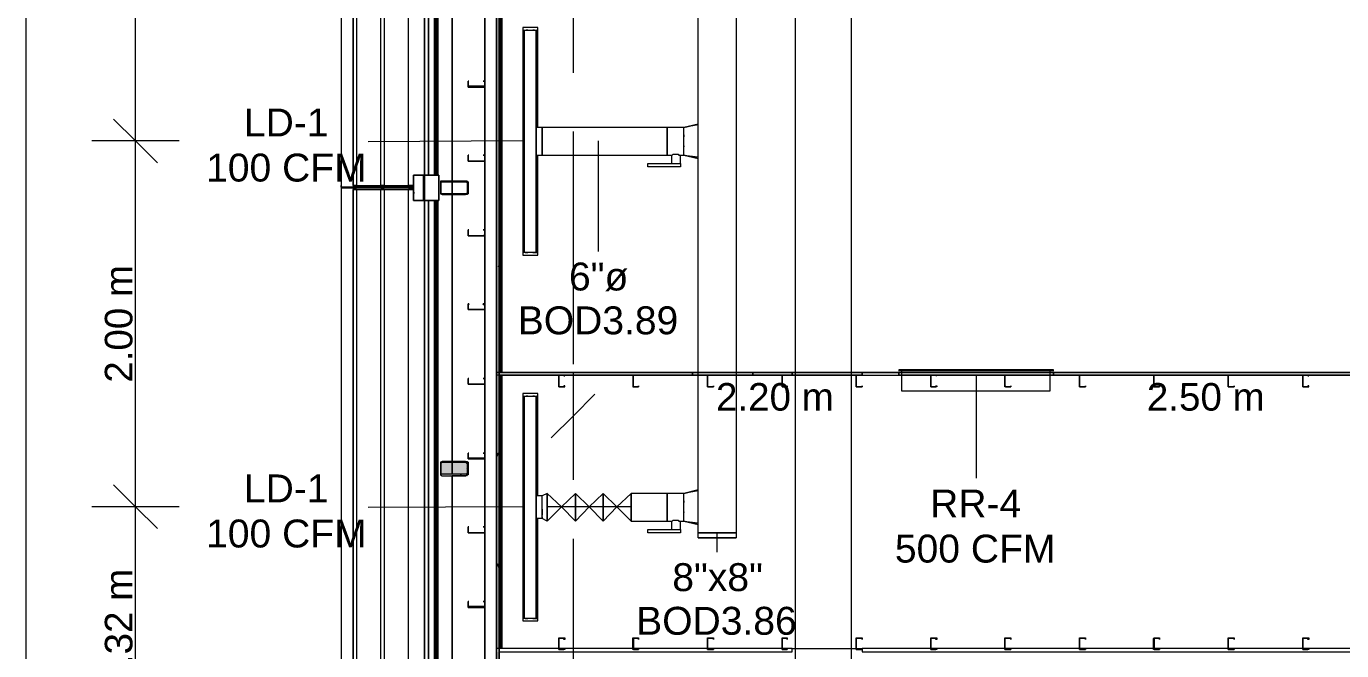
# Model space of a CAD drawing. Header units: metres. Extents: x 29 to 268, y -7 to 151.
# Drawn here: x 39.12 to 46.3, y 34.55 to 37.96 of the extents above; entities that cross this region are included whole.
import ezdxf

# ---------------------------------------------------------------- set-up
doc = ezdxf.new("R2010")
doc.units = ezdxf.units.M
doc.layers.add('HVAC - Ductos', color=5, linetype='Continuous', lineweight=50)
doc.layers.add('PDF2_Geometry', color=7, linetype='Continuous', true_color=0xaaaaaa)
doc.layers.add('PDF2_Solid Fills', color=7, linetype='Continuous', true_color=0xffffff)
doc.layers.add('PDF2_Text', color=7, linetype='Continuous')
doc.styles.add('PDF Helvetica', font='')
doc.styles.get('PDF Helvetica').set_extended_font_data('Helvetica')

msp = doc.modelspace()

# ---------------------------------------------------------------- hatches: boundary and pattern name
at = {"layer": 'PDF2_Solid Fills', "lineweight": 0, "transparency": 33554559}
h = msp.add_hatch(color=256, dxfattribs=at)
h.paths.add_polyline_path([(41.6915, 36.0667), (41.7053, 36.0667), (41.7053, 48.263), (41.6915, 48.263)])
h.paths.add_polyline_path([(41.6915, 24.3745), (41.7053, 24.3745), (41.7053, 34.5404), (41.6915, 34.5404)])
h.paths.add_polyline_path([(41.6915, 22.8666), (41.7053, 22.8666), (41.7053, 24.3608), (41.6915, 24.3608)])
h.paths.add_polyline_path([(41.7053, 22.8528), (41.6915, 22.8528), (41.6915, 10.5556), (41.7053, 10.5556)])
h.paths.add_polyline_path([(41.6915, 34.5587), (41.7053, 34.5587), (41.7053, 36.0529), (41.6915, 36.0529)])
h = msp.add_hatch(color=256, dxfattribs=at)
h.paths.add_polyline_path([(41.3844, 37.0429), (41.389, 37.1071), (41.5311, 37.1071), (41.5311, 37.0475), (41.5356, 37.1108), (41.5356, 37.1117), (41.3844, 37.1117)])
h.paths.add_polyline_path([(41.5311, 37.0475), (41.5265, 37.0475), (41.5311, 37.0429)])
h.paths.add_polyline_path([(41.3936, 37.0429), (41.5214, 37.0384), (41.5219, 37.0384), (41.5219, 37.0429)])
msp.add_hatch(color=256, dxfattribs=at).paths.add_polyline_path([(41.5219, 35.503), (41.5219, 35.5075), (41.5311, 35.5121), (41.5356, 35.5754), (41.5356, 35.5763), (41.5311, 35.5809), (41.3844, 35.5809), (41.3844, 35.5075), (41.3936, 35.5075), (41.5206, 35.503)])

# ---------------------------------------------------------------- linework, layer by layer
at = {"layer": 'HVAC - Ductos', "color": 252, "lineweight": 0, "true_color": 0x939598}
for points in [[(39.1249, 10.771), (39.1249, 15.6065), (39.1249, 24.8099), (39.1249, 34.0087), (39.1249, 43.2076), (39.1249, 48.0476)], [(39.7207, 10.771), (39.7207, 13.3285), (39.7207, 15.6065), (39.7207, 20.3274), (39.7207, 22.0461), (39.7207, 23.6366), (39.7207, 24.8099), (39.7207, 26.5516), (39.7207, 28.2291), (39.7207, 30.3925), (39.7207, 33.0462), (39.7207, 34.0087), (39.7207, 35.3333), (39.7207, 37.3317), (39.7207, 39.3255), (39.7207, 41.2642), (39.7207, 43.2076), (39.7207, 45.4076), (39.7207, 48.0476)], [(39.6015, 37.4509), (39.7207, 37.3317), (39.8399, 37.2125)], [(39.959, 37.3317), (39.7207, 37.3317), (39.4823, 37.3317)], [(39.6015, 35.4525), (39.7207, 35.3333), (39.8399, 35.2141)], [(39.959, 35.3333), (39.7207, 35.3333), (39.4823, 35.3333)]]:
    msp.add_lwpolyline(points, dxfattribs=at)
at = {"layer": 'HVAC - Ductos', "lineweight": 0}
for points in [[(43.3232, 31.9233), (43.3232, 40.4438), (43.6257, 40.4438), (43.6257, 31.9233)], [(42.7915, 35.1913), (42.7915, 38.6655), (42.9978, 38.6655), (42.9978, 35.1913)], [(41.8336, 37.9505), (41.8336, 37.9367), (41.9161, 37.9367), (41.9161, 37.9505)], [(41.9069, 37.9367), (41.9069, 36.7221), (41.9069, 37.9367), (41.9069, 36.7221), (41.8428, 36.7221), (41.8428, 37.9367)], [(41.8978, 37.9367), (41.8932, 37.9367), (41.8886, 37.9367), (41.8932, 37.9367)], [(41.9069, 37.405), (41.9069, 37.4005), (41.9069, 37.3959), (41.9069, 37.3821), (41.9069, 37.3683), (41.9069, 37.3501), (41.9069, 37.3317), (41.9069, 37.3088), (41.9069, 37.2951), (41.9069, 37.2767), (41.9069, 37.2675), (41.9069, 37.2583), (41.9069, 37.2538), (41.939, 37.2538), (41.939, 37.2583), (41.939, 37.2629), (41.939, 37.2767), (41.939, 37.2905), (41.939, 37.3088), (41.939, 37.3317), (41.939, 37.3501), (41.939, 37.3683), (41.939, 37.3821), (41.939, 37.3959), (41.939, 37.405)], [(42.7136, 37.3638), (42.7136, 37.3592), (42.7136, 37.3546), (42.7136, 37.3592)], [(42.7136, 37.3042), (42.7136, 37.2996)], [(42.5165, 37.1896), (42.5165, 37.2079), (42.6953, 37.2079), (42.6953, 37.1896)], [(41.8336, 36.7083), (41.9161, 36.7083), (41.9161, 36.7221), (41.8336, 36.7221)], [(41.8886, 36.7221), (41.8932, 36.7221), (41.8978, 36.7221), (41.8932, 36.7221)], [(44.0336, 36.0529), (43.9098, 36.0529)], [(44.272, 36.0529), (44.1115, 36.0529)], [(44.5103, 36.0529), (44.3499, 36.0529)], [(44.7074, 36.0529), (44.5882, 36.0529)], [(41.8336, 35.9521), (41.8336, 35.9383), (41.9161, 35.9383), (41.9161, 35.9521)], [(41.9069, 35.9383), (41.9069, 34.7237), (41.9069, 35.9383), (41.9069, 34.7237), (41.8428, 34.7237), (41.8428, 35.9383)], [(41.8978, 35.9383), (41.8932, 35.9383), (41.8886, 35.9383), (41.8932, 35.9383)], [(42.3469, 35.3333), (42.4249, 35.2554), (42.6219, 35.2554), (42.6219, 35.26), (42.6219, 35.2646), (42.6219, 35.2783), (42.6219, 35.2921), (42.6219, 35.3104), (42.6219, 35.3333), (42.6219, 35.3517), (42.6219, 35.37), (42.6219, 35.3837), (42.6219, 35.3975), (42.6219, 35.4067), (42.4249, 35.4067)], [(42.4249, 35.2554), (42.4249, 35.26), (42.4249, 35.2646), (42.4249, 35.2783), (42.4249, 35.2921), (42.4249, 35.3104), (42.4249, 35.3333), (42.4249, 35.3517), (42.4249, 35.37), (42.4249, 35.3837), (42.4249, 35.3975), (42.4249, 35.4067), (42.4249, 35.3975), (42.4249, 35.3837), (42.4249, 35.37), (42.4249, 35.3517), (42.4249, 35.3333), (42.4249, 35.3104), (42.4249, 35.2921), (42.4249, 35.2783), (42.4249, 35.2646), (42.4249, 35.26)], [(42.4249, 35.4067), (42.4249, 35.2554)], [(42.7136, 35.3654), (42.7136, 35.3609), (42.7136, 35.3563), (42.7136, 35.3609)], [(42.7136, 35.3059), (42.7136, 35.3013)], [(42.5165, 35.1913), (42.5165, 35.2096), (42.6953, 35.2096), (42.6953, 35.1913)], [(41.8336, 34.71), (41.9161, 34.71), (41.9161, 34.7237), (41.8336, 34.7237)], [(41.8886, 34.7237), (41.8932, 34.7237), (41.8978, 34.7237), (41.8932, 34.7237)]]:
    msp.add_lwpolyline(points, close=True, dxfattribs=at)
for points in [[(41.8565, 36.7221), (41.8336, 36.7221), (41.8382, 36.7221), (41.8382, 37.9367), (41.8336, 37.9367), (41.8565, 37.9367)], [(41.8336, 37.9367), (41.8336, 36.7221)], [(41.8473, 37.9367), (41.8565, 37.9367), (41.8611, 37.9367), (41.8565, 37.9367), (41.8519, 37.9367)], [(41.8932, 37.9367), (41.9161, 37.9367), (41.9115, 37.9367), (41.9115, 37.405)], [(41.9161, 37.405), (41.9161, 37.9367)], [(42.7915, 37.2355), (42.7136, 37.2538), (42.7136, 37.2583), (42.7136, 37.2629), (42.7136, 37.2767), (42.7136, 37.2905), (42.7136, 37.3088), (42.7136, 37.3317), (42.7136, 37.3501), (42.7136, 37.3683), (42.7136, 37.3821), (42.7136, 37.3959), (42.7136, 37.405), (42.6219, 37.405), (41.939, 37.405), (41.939, 37.4005), (41.939, 37.3959), (41.939, 37.3821), (41.939, 37.3683), (41.939, 37.3501), (41.939, 37.3317), (41.939, 37.3088), (41.939, 37.2951), (41.939, 37.2767), (41.939, 37.2675), (41.939, 37.2583), (41.939, 37.2538), (42.6219, 37.2538), (42.6219, 37.2583), (42.6219, 37.2629), (42.6219, 37.2767), (42.6219, 37.2905), (42.6219, 37.3088), (42.6219, 37.3317), (42.6219, 37.3501), (42.6219, 37.3683), (42.6219, 37.3821), (42.6219, 37.3959), (42.6219, 37.405), (42.6219, 37.3959), (42.6219, 37.3821), (42.6219, 37.3683), (42.6219, 37.3501), (42.6219, 37.3317), (42.6219, 37.3088), (42.6219, 37.2905), (42.6219, 37.2767), (42.6219, 37.2629), (42.6219, 37.2583), (42.6219, 37.2538), (42.6448, 37.2538), (42.6448, 37.2079), (42.6494, 37.2079), (42.654, 37.2079), (42.6632, 37.2079), (42.6678, 37.2079), (42.6769, 37.2079), (42.6815, 37.2079), (42.6861, 37.2079), (42.6907, 37.2079)], [(42.7915, 37.4233), (42.7136, 37.405), (42.7915, 37.4233)], [(42.7915, 37.4188), (42.7136, 37.405)], [(42.7136, 37.4005), (42.7136, 37.4005)], [(42.7136, 37.4005), (42.7136, 37.4005)], [(42.7915, 37.405), (42.7915, 37.4142), (42.7915, 37.4188), (42.7915, 37.4233)], [(42.7915, 37.4233), (42.7915, 37.4233)], [(42.7915, 37.4096), (42.7915, 37.4096)], [(42.7915, 37.3179), (42.7915, 37.3409), (42.7915, 37.3455), (42.7915, 37.3501), (42.7915, 37.3638), (42.7915, 37.3729), (42.7915, 37.3775), (42.7915, 37.3821), (42.7915, 37.4005)], [(41.8336, 37.3317), (40.9902, 37.3271)], [(42.2461, 37.3317), (42.2461, 36.7267)], [(42.6448, 37.2538), (42.6494, 37.2538), (42.654, 37.2583), (42.6632, 37.2583), (42.6724, 37.2583), (42.6815, 37.2583), (42.6861, 37.2538), (42.6907, 37.2538), (42.6953, 37.2538)], [(42.7136, 37.2583), (42.7136, 37.2583)], [(42.7136, 37.2583), (42.7136, 37.2583)], [(42.7915, 37.2583), (42.7915, 37.2767), (42.7915, 37.2813), (42.7915, 37.2859), (42.7915, 37.2951), (42.7915, 37.3088), (42.7915, 37.3133)], [(41.8932, 36.7221), (41.9161, 36.7221), (41.9115, 36.7221), (41.9115, 37.2538)], [(41.9161, 36.7221), (41.9161, 37.2538)], [(42.6953, 37.2079), (42.6953, 37.2538), (42.7136, 37.2538), (42.7915, 37.2446)], [(42.7136, 37.2538), (42.7915, 37.2355), (42.7915, 37.2401), (42.7915, 37.2446), (42.7915, 37.2538)], [(42.7915, 37.2355), (42.7915, 37.2355)], [(41.8473, 36.7221), (41.8565, 36.7221), (41.8611, 36.7221), (41.8565, 36.7221), (41.8519, 36.7221)], [(42.1086, 36.0667), (42.1086, 35.8283), (42.1086, 35.59)], [(43.887, 36.0759), (44.7303, 36.0759), (44.7303, 36.0805), (43.887, 36.0805), (43.887, 36.0759), (43.9007, 36.0759), (43.9007, 36.0529), (44.712, 36.0529), (43.9007, 36.0529), (43.9007, 35.9659), (44.712, 35.9659), (44.712, 36.0529), (44.712, 36.0759), (44.7257, 36.0759)], [(44.7028, 36.0805), (43.9098, 36.0805)], [(44.3086, 36.0529), (44.3086, 35.4891)], [(44.7074, 36.0529), (44.7074, 36.0529)], [(41.8565, 34.7237), (41.8336, 34.7237), (41.8382, 34.7237), (41.8382, 35.9383), (41.8336, 35.9383), (41.8565, 35.9383)], [(41.8336, 35.9383), (41.8336, 34.7237)], [(41.8473, 35.9383), (41.8565, 35.9383), (41.8611, 35.9383), (41.8565, 35.9383), (41.8519, 35.9383)], [(41.8932, 35.9383), (41.9161, 35.9383), (41.9115, 35.9383), (41.9115, 35.3929)], [(41.9161, 35.3929), (41.9161, 35.9383)], [(42.2278, 35.9475), (42.1086, 35.8283), (41.9894, 35.7092)], [(41.9665, 35.4067), (41.9665, 35.4021), (41.9665, 35.3837), (41.9665, 35.3609), (41.9665, 35.3333), (41.9665, 35.3013), (41.9665, 35.2783), (41.9665, 35.26), (41.9665, 35.2554), (42.0445, 35.3333), (42.1223, 35.2554), (42.1957, 35.3333), (42.2736, 35.2554), (42.3469, 35.3333), (42.2736, 35.4067), (42.2736, 35.2554), (42.2736, 35.4067), (42.1957, 35.3333), (42.1223, 35.4067), (42.1223, 35.2554), (42.1223, 35.4067), (42.0445, 35.3333), (41.9665, 35.4067), (41.9665, 35.2554), (41.939, 35.2692), (41.9069, 35.2692)], [(41.939, 35.3837), (41.939, 35.3929), (41.9069, 35.3929), (41.9069, 35.3837), (41.9069, 35.3746), (41.9069, 35.3609), (41.9069, 35.3471), (41.9069, 35.3333), (41.9069, 35.315), (41.9069, 35.3013), (41.9069, 35.2875), (41.9069, 35.2783), (41.9069, 35.2737)], [(41.9665, 35.2554), (41.9665, 35.26), (41.9665, 35.2783), (41.9665, 35.3013), (41.9665, 35.3333), (41.9665, 35.3609), (41.9665, 35.3837), (41.9665, 35.4021), (41.9665, 35.4067), (41.939, 35.3929)], [(41.939, 35.3929), (41.939, 35.3929)], [(41.939, 35.2692), (41.939, 35.2737), (41.939, 35.2875), (41.939, 35.3059), (41.939, 35.3333), (41.939, 35.3563), (41.939, 35.3746), (41.939, 35.3883)], [(42.7915, 35.2371), (42.7136, 35.2554), (42.7136, 35.26), (42.7136, 35.2646), (42.7136, 35.2783), (42.7136, 35.2921), (42.7136, 35.3104), (42.7136, 35.3333), (42.7136, 35.3517), (42.7136, 35.37), (42.7136, 35.3837), (42.7136, 35.3975), (42.7136, 35.4021), (42.7136, 35.4067), (42.6219, 35.4067), (42.6219, 35.3975), (42.6219, 35.3837), (42.6219, 35.37), (42.6219, 35.3517), (42.6219, 35.3333), (42.6219, 35.3104), (42.6219, 35.2921), (42.6219, 35.2783), (42.6219, 35.2646), (42.6219, 35.26), (42.6219, 35.2554), (42.6448, 35.2554), (42.6448, 35.2096), (42.6494, 35.2096), (42.654, 35.2096), (42.6632, 35.2096), (42.6678, 35.2096), (42.6769, 35.2096), (42.6815, 35.2096), (42.6861, 35.2096), (42.6907, 35.2096)], [(42.7915, 35.425), (42.7136, 35.4067), (42.7915, 35.425)], [(42.7915, 35.4204), (42.7136, 35.4067)], [(42.7136, 35.2554), (42.7915, 35.2371), (42.7915, 35.2417), (42.7915, 35.2463), (42.7915, 35.2554), (42.7915, 35.26), (42.7915, 35.2783), (42.7915, 35.2829), (42.7915, 35.2875), (42.7915, 35.2967), (42.7915, 35.3104), (42.7915, 35.315), (42.7915, 35.3196), (42.7915, 35.3425), (42.7915, 35.3471), (42.7915, 35.3517), (42.7915, 35.3654), (42.7915, 35.3746), (42.7915, 35.3791), (42.7915, 35.3837), (42.7915, 35.4021)], [(42.7915, 35.4067), (42.7915, 35.4159), (42.7915, 35.4204), (42.7915, 35.425)], [(42.7915, 35.425), (42.7915, 35.425)], [(41.8336, 35.3333), (40.9902, 35.3287)], [(41.939, 35.3196), (41.939, 35.315), (41.939, 35.3013), (41.939, 35.2875)], [(42.4249, 35.3333), (42.3652, 35.3333), (42.3149, 35.3333), (42.2782, 35.3333), (42.2461, 35.3333), (42.2186, 35.3333), (42.1957, 35.3333), (42.1728, 35.3333), (42.1453, 35.3333), (42.1132, 35.3333), (42.0765, 35.3333), (42.0307, 35.3333), (41.9665, 35.3333)], [(42.0445, 35.3333), (42.0445, 35.3333)], [(42.1957, 35.3333), (42.1957, 35.3333)], [(42.3469, 35.3333), (42.3469, 35.3333)], [(41.8932, 34.7237), (41.9161, 34.7237), (41.9115, 34.7237), (41.9115, 35.2692)], [(41.9161, 34.7237), (41.9161, 35.2692)], [(41.939, 35.2783), (41.939, 35.2737)], [(42.6448, 35.2554), (42.6494, 35.2554), (42.654, 35.26), (42.6632, 35.26), (42.6724, 35.26), (42.6815, 35.26), (42.6861, 35.2554), (42.6907, 35.2554), (42.6953, 35.2554)], [(42.6953, 35.2096), (42.6953, 35.2554), (42.7136, 35.2554), (42.7915, 35.2463)], [(42.7136, 35.26), (42.7136, 35.26)], [(42.7136, 35.26), (42.7136, 35.26)], [(42.7915, 35.2371), (42.7915, 35.2371)], [(42.7915, 35.1638), (42.7915, 35.1913), (42.9978, 35.1913), (42.9978, 35.1638)], [(42.8924, 35.1913), (42.8924, 35.0859)], [(42.9978, 35.1638), (42.7915, 35.1638), (42.9978, 35.1638)], [(41.8473, 34.7237), (41.8565, 34.7237), (41.8611, 34.7237), (41.8565, 34.7237), (41.8519, 34.7237)]]:
    msp.add_lwpolyline(points, dxfattribs=at)
at = {"layer": 'PDF2_Geometry', "lineweight": 0}
for points in [[(93.204, 48.396), (46.7012, 48.4006), (41.5357, 48.4006), (41.5357, 48.263), (41.6273, 48.263), (41.6273, 10.5556)], [(41.6915, 34.5404), (41.6915, 34.5587), (41.6915, 36.0529), (41.6915, 36.0667), (41.6915, 48.263)], [(41.7053, 36.0667), (41.6915, 36.0667), (41.6915, 36.0529), (41.6915, 36.0667), (41.7053, 36.0667), (41.7053, 42.708), (41.7053, 36.0667), (41.7053, 48.263), (41.6915, 48.263)], [(41.7053, 36.0667), (42.7594, 36.0667), (42.7594, 36.0529), (42.4661, 36.0529), (42.7594, 36.0529), (42.7594, 36.0667), (41.7053, 36.0667), (41.7053, 48.263), (46.7012, 48.263), (93.204, 48.2584)], [(41.7053, 10.5556), (41.7053, 48.263), (41.7053, 10.5556)], [(41.7053, 43.1068), (41.7053, 36.0667)], [(41.7053, 43.1068), (41.7053, 36.0667)], [(40.8436, 40.1459), (40.8436, 37.0751), (40.8527, 37.0751), (40.8619, 37.0751), (40.8757, 37.0751), (40.8894, 37.0751), (40.9077, 37.0751), (40.9077, 37.0796), (40.8894, 37.0796), (40.8757, 37.0796), (40.8619, 37.0796), (40.8527, 37.0796), (40.8436, 37.0796), (40.8436, 37.0888)], [(40.9077, 40.1459), (40.9077, 40.1413), (40.9077, 40.1459), (40.9077, 40.1413), (40.9077, 40.1459), (40.9077, 37.0751), (41.2378, 37.0751), (41.2378, 37.0796), (41.2195, 37.0796), (41.2378, 37.0796)], [(40.9261, 40.1321), (40.9077, 40.1321), (40.9077, 37.0888), (40.9077, 40.1321), (40.9261, 40.1321), (40.9261, 37.0888), (40.9077, 37.0888), (40.9077, 40.1321), (40.9077, 37.0888), (40.9261, 37.0888)], [(40.9077, 40.1321), (40.9077, 37.0888), (41.2378, 37.0888), (41.2378, 37.1025), (41.2378, 37.1438), (41.2378, 37.0063), (41.2423, 37.0063), (41.2928, 37.0063), (41.2423, 37.0063), (41.2928, 37.0063), (41.2928, 37.0429), (41.2928, 37.0063), (41.2423, 37.0063), (41.2928, 37.0063), (41.2928, 37.0429), (41.2928, 37.0063), (41.2973, 37.0063), (41.3019, 37.0063), (41.3707, 37.0063), (41.3753, 37.0063), (41.3753, 37.1438), (41.3753, 37.0063), (41.3707, 37.0063), (41.3019, 37.0063), (41.2973, 37.0063), (41.2928, 37.0063), (41.2928, 37.1438), (41.2423, 37.1438), (41.2378, 37.1438), (41.2423, 37.1438), (41.2928, 37.1438), (41.2973, 37.1438), (41.3019, 37.1438), (41.3707, 37.1438), (41.3753, 37.1438), (41.3707, 37.1438), (41.3019, 37.1438), (41.2973, 37.1438), (41.2928, 37.1438), (41.2928, 37.0063), (41.2423, 37.0063), (41.2378, 37.0063), (41.2378, 37.0475), (41.2378, 37.0063), (41.2378, 37.1438), (41.2378, 37.1025), (41.2378, 37.0888), (41.2378, 37.1025), (41.2378, 37.0933), (41.2378, 37.1025), (41.2378, 37.0475), (41.2423, 37.0475), (41.2378, 37.0475), (41.2423, 37.0475), (41.2378, 37.0475), (41.2378, 37.0429), (41.2378, 37.0475), (41.2378, 37.0429), (41.2378, 37.0475), (41.2378, 37.0567), (41.2378, 37.0475), (41.2378, 37.0659), (41.2378, 37.0613), (41.2378, 37.0659)], [(41.2103, 37.0888), (41.2378, 37.0888), (41.2103, 37.0888), (41.2103, 40.1321), (41.2378, 40.1321), (41.2378, 40.1184), (41.2378, 40.123), (41.2378, 40.1184), (41.2378, 40.0771), (41.2378, 40.1184), (41.2378, 40.1321)], [(42.1086, 38.0192), (42.1086, 37.7029)], [(41.5357, 37.6296), (41.5357, 37.6296)], [(41.5402, 37.6571), (41.5402, 37.6571)], [(41.6182, 37.6571), (41.6182, 37.6571)], [(42.1086, 37.3821), (42.1086, 36.1125)], [(41.5357, 37.2217), (41.5357, 37.2217)], [(41.5357, 37.2217), (41.5357, 37.2217)], [(41.5402, 37.2538), (41.5402, 37.2538)], [(41.6182, 37.2538), (41.6182, 37.2538)], [(40.9077, 34.0225), (40.9077, 37.0659), (41.2378, 37.0659), (41.2378, 37.0613), (41.2378, 37.0659), (41.2378, 37.0475), (41.2378, 37.0567), (41.2378, 37.0475), (41.2378, 37.0063), (41.2378, 37.0475), (41.2378, 37.0429), (41.2378, 37.0475), (41.2378, 37.1025), (41.2378, 37.1071), (41.2378, 37.1117), (41.2378, 37.1071), (41.2378, 37.1025), (41.2378, 37.0888)], [(41.2378, 37.1438), (41.2378, 37.1438)], [(41.2378, 37.1438), (41.2378, 37.1438)], [(41.2378, 37.1438), (41.2378, 37.1438)], [(41.2378, 37.1438), (41.2378, 37.1438)], [(41.2928, 37.1438), (41.2928, 37.1438)], [(41.2928, 37.1438), (41.2928, 37.1438)], [(41.2928, 37.1438), (41.2928, 37.1438)], [(41.2928, 37.1438), (41.2928, 37.1438)], [(41.2928, 37.1438), (41.2928, 37.1438)], [(41.2928, 37.1438), (41.2928, 37.1438)], [(41.2973, 37.1438), (41.2973, 37.1438)], [(41.2973, 37.1438), (41.2973, 37.1438)], [(41.2973, 37.1438), (41.2973, 37.1438)], [(41.2973, 37.1438), (41.2973, 37.1438)], [(41.2973, 37.1438), (41.2973, 37.1438)], [(41.2973, 37.1438), (41.2973, 37.1438)], [(41.3753, 37.1438), (41.3753, 37.1438)], [(41.3753, 37.1438), (41.3753, 37.1438)], [(41.4486, 37.1117), (41.5265, 37.1117), (41.5311, 37.1117), (41.5357, 37.1071), (41.5357, 37.1025), (41.5357, 37.0475), (41.5357, 37.0429), (41.5311, 37.0383), (41.5265, 37.0383), (41.4486, 37.0383)], [(41.4623, 37.1071), (41.4715, 37.1117)], [(40.8436, 37.0888), (40.8436, 37.0888)], [(40.8436, 37.0796), (40.8436, 34.0087), (40.8527, 34.0087), (40.8619, 34.0087), (40.8757, 34.0087), (40.8894, 34.0087), (40.9077, 34.0087), (40.9077, 34.0133), (40.8894, 34.0133), (40.8757, 34.0133), (40.8619, 34.0133), (40.8527, 34.0133), (40.8436, 34.0133), (40.8436, 34.0225)], [(40.8436, 37.0796), (40.8436, 37.0796)], [(40.8436, 37.0751), (40.8436, 37.0659)], [(40.8436, 37.0751), (40.8436, 37.0751)], [(40.8436, 37.0659), (40.8436, 37.0659)], [(40.9077, 37.0796), (40.9077, 37.0751), (40.9077, 37.0796), (40.9077, 37.0751), (40.9077, 37.0796), (40.9077, 34.0087), (41.2378, 34.0087), (41.2378, 34.0133), (41.2195, 34.0133), (41.2378, 34.0133)], [(41.2378, 37.0751), (41.2378, 37.0796), (41.2378, 37.0751), (41.2195, 37.0751), (41.2378, 37.0751), (41.2378, 37.0796), (40.9077, 37.0796), (40.9077, 37.0751)], [(40.9077, 37.0751), (40.9077, 37.0796), (40.9077, 37.0751)], [(40.9077, 37.0751), (40.9077, 37.0796), (40.9077, 37.0751)], [(40.9261, 37.0659), (40.9077, 37.0659), (40.9077, 34.0225), (40.9077, 37.0659), (40.9261, 37.0659), (40.9261, 34.0225), (40.9077, 34.0225), (40.9077, 37.0659), (40.9077, 34.0225), (40.9261, 34.0225)], [(41.059, 37.0888), (41.0773, 37.0888)], [(41.0773, 37.0659), (41.059, 37.0659)], [(41.2378, 33.9813), (41.2378, 33.9904), (41.2378, 33.9813), (41.2378, 34.0363), (41.2378, 34.0225), (41.2103, 34.0225), (41.2103, 37.0659), (41.2378, 37.0659), (41.2378, 37.0613), (41.2378, 37.0659), (41.2378, 37.0475), (41.2378, 37.0659), (41.2103, 37.0659)], [(41.2378, 37.1025), (41.2378, 37.1071)], [(41.2378, 37.1025), (41.2378, 37.1071)], [(41.2378, 37.1025), (41.2378, 37.1025)], [(41.2378, 37.1025), (41.2378, 37.1025)], [(41.2378, 37.1025), (41.2378, 37.1025)], [(41.2378, 37.1025), (41.2378, 37.1025)], [(41.2378, 37.1025), (41.2378, 37.1025)], [(41.2378, 37.1025), (41.2378, 37.1025)], [(41.2378, 37.1025), (41.2378, 37.1025)], [(41.2378, 37.1025), (41.2378, 37.1025)], [(41.2378, 37.0933), (41.2378, 37.1025)], [(41.2378, 37.1025), (41.2378, 37.1025)], [(41.2378, 37.1025), (41.2378, 37.1025)], [(41.2378, 37.1025), (41.2378, 37.1025)], [(41.2378, 37.1025), (41.2378, 37.1025)], [(41.2378, 37.0933), (41.2378, 37.1025)], [(41.2378, 37.0475), (41.2378, 37.0475)], [(41.2378, 37.0475), (41.2378, 37.0475)], [(41.2378, 37.0475), (41.2378, 37.0475)], [(41.2378, 37.0475), (41.2378, 37.0475)], [(41.2378, 37.0429), (41.2378, 37.0429)], [(41.2378, 37.0429), (41.2378, 37.0429)], [(41.2928, 37.1025), (41.2973, 37.1025)], [(41.2928, 37.1025), (41.2973, 37.1025)], [(41.2973, 37.1025), (41.2928, 37.1025)], [(41.2973, 37.1025), (41.2928, 37.1025)], [(41.2928, 37.0475), (41.2973, 37.0475)], [(41.2928, 37.0475), (41.2973, 37.0475)], [(41.2928, 37.0475), (41.2973, 37.0475)], [(41.2928, 37.0475), (41.2973, 37.0475)], [(41.3936, 37.0383), (41.3982, 37.0429)], [(41.5173, 37.0383), (41.5219, 37.0429)], [(41.5311, 37.0521), (41.5357, 37.0567)], [(41.2378, 37.0063), (41.2378, 37.0063)], [(41.2378, 37.0063), (41.2378, 37.0063)], [(41.2378, 37.0063), (41.2378, 37.0063)], [(41.2378, 37.0063), (41.2378, 37.0063)], [(41.2928, 37.0063), (41.2928, 37.0063)], [(41.2928, 37.0063), (41.2928, 37.0063)], [(41.2928, 37.0063), (41.2928, 37.0063)], [(41.2928, 37.0063), (41.2928, 37.0063)], [(41.2928, 37.0063), (41.2928, 37.0063)], [(41.2928, 37.0063), (41.2928, 37.0063)], [(41.2973, 37.0063), (41.2973, 37.0063)], [(41.2973, 37.0063), (41.2973, 37.0063)], [(41.2973, 37.0063), (41.2973, 37.0063)], [(41.2973, 37.0063), (41.2973, 37.0063)], [(41.2973, 37.0063), (41.2973, 37.0063)], [(41.2973, 37.0063), (41.2973, 37.0063)], [(41.3753, 37.0063), (41.3753, 37.0063)], [(41.3753, 37.0063), (41.3753, 37.0063)], [(41.5402, 36.8459), (41.5402, 36.8459)], [(41.6182, 36.8459), (41.6182, 36.8459)], [(41.5357, 36.4105), (41.5357, 36.4105)], [(41.5357, 36.4105), (41.5357, 36.4105)], [(41.5402, 36.0346), (41.5402, 36.0346)], [(41.6182, 36.0346), (41.6182, 36.0346)], [(43.6853, 36.0529), (43.6853, 36.0667), (43.3049, 36.0667), (43.3049, 36.0529), (43.6853, 36.0529), (43.3049, 36.0529), (43.3049, 36.0667), (43.0894, 36.0667), (42.7594, 36.0667), (41.7053, 36.0667), (41.6915, 36.0667), (41.7053, 36.0667), (42.7594, 36.0667), (43.0894, 36.0667), (43.0894, 36.0529), (42.7594, 36.0529), (43.0894, 36.0529), (43.0894, 36.0667), (43.3049, 36.0667), (43.6853, 36.0667), (43.887, 36.0667), (43.887, 36.0529), (43.887, 36.0667), (44.7303, 36.0667), (46.3849, 36.0667)], [(41.7053, 36.0529), (41.6915, 36.0529)], [(41.7053, 36.0529), (41.6915, 36.0529)], [(42.434, 34.5587), (42.0307, 34.5587), (41.7053, 34.5587), (41.7053, 36.0529), (42.0307, 36.0529), (41.7053, 36.0529)], [(41.7053, 34.5587), (41.7053, 36.0529)], [(41.7053, 36.0529), (41.7053, 36.0529)], [(41.7053, 36.0529), (41.7053, 36.0529)], [(41.7053, 36.0529), (41.7053, 34.5587)], [(41.7053, 36.0529), (41.7053, 34.5587)], [(42.8741, 36.0529), (42.8741, 36.0483), (42.8741, 36.0529), (42.8419, 36.0529)], [(42.8741, 36.0483), (42.8741, 36.0483)], [(43.6532, 36.0529), (43.6532, 36.0483), (43.6532, 36.0529), (43.6578, 36.0529), (43.6853, 36.0529), (43.6853, 36.0667), (43.887, 36.0667), (44.7303, 36.0667), (46.3849, 36.0667), (47.2282, 36.0667), (49.387, 36.0667), (49.387, 36.0529), (49.387, 36.0667), (50.2304, 36.0667), (52.3845, 36.0667), (53.2279, 36.0667), (55.4875, 36.0667)], [(43.6853, 36.0483), (43.6853, 36.0483)], [(44.4965, 36.0483), (44.4965, 36.0483)], [(42.8741, 35.9933), (42.8741, 35.9933)], [(43.6853, 35.9933), (43.6853, 35.9933)], [(44.4965, 35.9933), (44.4965, 35.9933)], [(42.1086, 35.7963), (42.1086, 35.48)], [(41.5402, 35.6267), (41.5402, 35.6267)], [(41.6182, 35.6267), (41.6182, 35.6267)], [(41.2973, 35.5809), (41.2973, 35.5029)], [(41.4394, 35.5763), (41.444, 35.5809)], [(41.4486, 35.5809), (41.5265, 35.5809), (41.5311, 35.5809), (41.5357, 35.5763), (41.5357, 35.5717), (41.5357, 35.5121), (41.5357, 35.5075), (41.5311, 35.5075), (41.5265, 35.5029), (41.4486, 35.5029)], [(41.5311, 35.5396), (41.5357, 35.5487)], [(41.5357, 35.5992), (41.5357, 35.5992)], [(41.3844, 35.5167), (41.389, 35.5213)], [(41.4899, 35.5029), (41.4991, 35.5121)], [(41.5357, 35.1913), (41.5357, 35.1913)], [(41.5357, 35.1913), (41.5357, 35.1913)], [(41.5402, 35.2233), (41.5402, 35.2233)], [(41.6182, 35.2233), (41.6182, 35.2233)], [(42.1086, 35.1592), (42.1086, 33.8896)], [(41.5402, 34.8154), (41.5402, 34.8154)], [(41.6182, 34.8154), (41.6182, 34.8154)], [(41.5357, 34.7879), (41.5357, 34.7879)], [(42.0307, 34.6138), (42.0307, 34.6138)], [(42.4386, 34.6138), (42.4386, 34.6138)], [(42.4661, 34.6092), (42.4661, 34.6092)], [(42.8419, 34.6138), (42.8419, 34.6138)], [(42.8741, 34.6092), (42.8741, 34.6092)], [(43.2499, 34.6138), (43.2499, 34.6138)], [(43.2774, 34.6092), (43.2774, 34.6092)], [(43.6853, 34.6092), (43.6853, 34.6092)], [(44.0611, 34.6138), (44.0611, 34.6138)], [(44.4965, 34.6092), (44.4965, 34.6092)], [(44.8724, 34.6138), (44.8724, 34.6138)], [(44.9045, 34.6092), (44.9045, 34.6092)], [(45.2803, 34.6138), (45.2803, 34.6138)], [(45.3078, 34.6092), (45.3078, 34.6092)], [(45.6836, 34.6138), (45.6836, 34.6138)], [(45.7157, 34.6092), (45.7157, 34.6092)], [(46.0916, 34.6138), (46.0916, 34.6138)], [(41.7053, 34.5587), (41.6915, 34.5587)], [(41.6915, 34.5404), (41.6915, 34.5587)], [(41.7053, 10.5556), (41.7053, 22.8528), (42.7915, 22.8528), (42.7915, 22.8666), (41.7053, 22.8666), (41.7053, 24.3608), (48.7636, 24.3608), (48.7636, 24.3745), (41.7053, 24.3745), (41.7053, 34.5404), (43.3049, 34.5404), (43.3049, 34.5587), (43.2499, 34.5587), (42.8419, 34.5587), (42.4386, 34.5587)], [(42.0307, 34.5541), (42.0307, 34.5541)], [(42.0307, 34.5541), (42.0307, 34.5541)], [(42.4386, 34.5541), (42.4386, 34.5541)], [(42.4661, 34.5587), (42.4661, 34.5587)], [(42.8419, 34.5541), (42.8419, 34.5541)], [(42.8419, 34.5541), (42.8419, 34.5541)], [(42.8741, 34.5587), (42.8741, 34.5587)], [(43.2499, 34.5541), (43.2499, 34.5541)], [(43.2499, 34.5541), (43.2499, 34.5541)], [(43.2774, 34.5587), (43.2774, 34.5587)], [(43.3049, 34.5404), (43.3049, 34.5587), (43.6532, 34.5587), (43.6853, 34.5587), (43.6853, 34.5541), (43.6853, 34.5404), (55.6158, 34.5404), (55.6021, 34.5404), (55.6021, 34.5541), (56.3171, 34.5541), (56.3171, 34.5404), (56.3125, 34.5404), (56.0283, 34.5404), (55.7854, 34.5404), (55.6204, 34.5404), (55.6204, 34.4487), (55.6204, 33.8437), (55.6204, 33.7613), (55.7121, 33.7613), (55.9321, 33.7613)], [(43.6853, 34.5587), (43.6853, 34.5587)], [(45.2757, 34.5587), (44.8724, 34.5587), (44.4644, 34.5587), (44.0611, 34.5587), (43.6853, 34.5587), (43.6853, 34.5541), (43.6853, 34.5404), (55.6158, 34.5404)], [(44.0611, 34.5541), (44.0611, 34.5541)], [(44.0611, 34.5541), (44.0611, 34.5541)], [(44.4965, 34.5587), (44.4965, 34.5587)], [(44.8724, 34.5541), (44.8724, 34.5541)], [(44.8724, 34.5541), (44.8724, 34.5541)], [(44.9045, 34.5587), (44.9045, 34.5587)], [(47.3062, 34.5587), (46.9028, 34.5587), (46.4949, 34.5587), (46.0916, 34.5587), (45.6836, 34.5587), (45.2803, 34.5587)], [(45.2803, 34.5541), (45.2803, 34.5541)], [(45.3078, 34.5587), (45.3078, 34.5587)], [(45.6836, 34.5541), (45.6836, 34.5541)], [(45.6836, 34.5541), (45.6836, 34.5541)], [(45.7157, 34.5587), (45.7157, 34.5587)], [(46.0916, 34.5541), (46.0916, 34.5541)], [(46.0916, 34.5541), (46.0916, 34.5541)]]:
    msp.add_lwpolyline(points, dxfattribs=at)
for points in [[(41.6273, 48.3089), (41.6273, 10.5052), (41.6915, 10.5052), (41.6915, 48.3089)], [(41.7053, 48.263), (41.6915, 48.263), (41.6915, 10.5556), (41.7053, 10.5556)], [(41.7053, 36.0667), (41.7053, 43.1068)], [(41.7098, 43.1068), (41.7098, 36.0667)], [(41.7098, 43.1068), (41.7098, 36.0667)], [(41.719, 43.1068), (41.719, 36.0667)], [(41.719, 43.1068), (41.719, 36.0667)], [(41.6273, 34.1095), (41.6273, 42.708)], [(41.0773, 37.0888), (41.059, 37.0888), (41.059, 40.1321), (41.0773, 40.1321)], [(41.2973, 38.6105), (41.2973, 40.0771), (41.2973, 38.6105), (41.2973, 37.1438)], [(41.3203, 38.6105), (41.3203, 37.1438)], [(41.3523, 38.6105), (41.3523, 37.1438)], [(41.3615, 38.6105), (41.3615, 37.1438)], [(41.3707, 38.6105), (41.3707, 37.1438)], [(41.4486, 37.1117), (41.4486, 38.5325)], [(41.5357, 37.6571), (41.5357, 37.6296), (41.5357, 37.6251), (41.6228, 37.6251), (41.6273, 37.6296), (41.6273, 37.6571), (41.6182, 37.6571), (41.6273, 37.6571), (41.6273, 37.6296), (41.6228, 37.6296), (41.5357, 37.6296), (41.5357, 37.6571), (41.5402, 37.6571)], [(41.5357, 37.6296), (41.6228, 37.6296), (41.6273, 37.6296), (41.6273, 37.6571), (41.6182, 37.6571), (41.6273, 37.6571), (41.6273, 37.6296), (41.6273, 37.6251), (41.6228, 37.6251), (41.5357, 37.6251), (41.5357, 37.6296), (41.5357, 37.6571)], [(41.5402, 37.6571), (41.5357, 37.6571)], [(41.5357, 37.2538), (41.5357, 37.2217), (41.6228, 37.2217), (41.6273, 37.2217), (41.6273, 37.2538), (41.6182, 37.2538), (41.6273, 37.2538), (41.6273, 37.2217), (41.6228, 37.2217), (41.5357, 37.2217), (41.5357, 37.2538), (41.5402, 37.2538)], [(41.5357, 37.2217), (41.6228, 37.2217), (41.6273, 37.2217), (41.6273, 37.2538), (41.6182, 37.2538), (41.6273, 37.2538), (41.6273, 37.2217), (41.6228, 37.2217), (41.5357, 37.2217), (41.5357, 37.2538)], [(41.5402, 37.2538), (41.5357, 37.2538)], [(41.2378, 37.1025), (41.2378, 37.1438)], [(41.2378, 37.1025), (41.2378, 37.0933), (41.2378, 37.1025), (41.2378, 37.1071), (41.2378, 37.1117), (41.2378, 37.1071)], [(41.2928, 37.1438), (41.2423, 37.1438), (41.2928, 37.1438), (41.2928, 37.1071)], [(41.2928, 37.1438), (41.2423, 37.1438), (41.2928, 37.1438), (41.2928, 37.1071)], [(41.2973, 37.1438), (41.2973, 37.0063)], [(41.2973, 37.1438), (41.2973, 37.1071)], [(41.3707, 37.1438), (41.3019, 37.1438)], [(41.3753, 37.1438), (41.3753, 37.0063)], [(41.3753, 37.0429), (41.3753, 37.0475), (41.3753, 37.1025), (41.3753, 37.1071), (41.3753, 37.1117), (41.3753, 37.1071), (41.3753, 37.1117), (41.3753, 37.1071), (41.3753, 37.1025), (41.3753, 37.0475)], [(41.3936, 37.1117), (41.3844, 37.1117), (41.3844, 37.1025), (41.3844, 37.0475), (41.3844, 37.0429), (41.3936, 37.0383), (41.5219, 37.0383), (41.5311, 37.0429), (41.5357, 37.0475), (41.5357, 37.1025), (41.5311, 37.1117), (41.5219, 37.1117)], [(40.9261, 37.0751), (40.9261, 37.0796)], [(41.059, 37.0796), (41.059, 37.0751)], [(41.0773, 34.0225), (41.059, 34.0225), (41.059, 37.0659), (41.0773, 37.0659)], [(41.0773, 37.0751), (41.0773, 37.0796)], [(41.2103, 37.0796), (41.2103, 37.0751)], [(41.2378, 37.0567), (41.2378, 37.0475)], [(41.2973, 37.1025), (41.2928, 37.1025)], [(41.2928, 37.1025), (41.2973, 37.1025)], [(41.2973, 37.0475), (41.2928, 37.0475)], [(41.2973, 37.0475), (41.2928, 37.0475)], [(41.2973, 37.0429), (41.2973, 37.0063)], [(41.3753, 37.0429), (41.3753, 37.0475), (41.3753, 37.1025), (41.3753, 37.1071), (41.3753, 37.1025), (41.3753, 37.0475)], [(41.389, 37.0475), (41.389, 37.1025), (41.389, 37.1071), (41.3936, 37.1071), (41.5219, 37.1071), (41.5265, 37.1071), (41.5311, 37.1025), (41.5311, 37.0475), (41.5265, 37.0429), (41.5219, 37.0429), (41.3936, 37.0429), (41.389, 37.0429)], [(41.4486, 37.0751), (41.4486, 37.1071), (41.4486, 37.0751), (41.4486, 37.0429)], [(41.2973, 35.5442), (41.2973, 34.0775), (41.2973, 35.5442), (41.2973, 37.0063)], [(41.3019, 37.0063), (41.3707, 37.0063)], [(41.3203, 37.0063), (41.3203, 35.5442)], [(41.3523, 37.0063), (41.3523, 35.5442)], [(41.3615, 37.0063), (41.3615, 35.5442)], [(41.3707, 37.0063), (41.3707, 35.5442)], [(41.4486, 35.5809), (41.4486, 37.0383)], [(41.5357, 36.8459), (41.5357, 36.8183), (41.5357, 36.8138), (41.6228, 36.8138), (41.6273, 36.8138), (41.6273, 36.8183), (41.6273, 36.8459), (41.6182, 36.8459), (41.6273, 36.8459), (41.6273, 36.8183), (41.6228, 36.8183), (41.6228, 36.8138), (41.5357, 36.8138), (41.5357, 36.8183), (41.5357, 36.8459), (41.5402, 36.8459)], [(41.5357, 36.8183), (41.5357, 36.8138), (41.6228, 36.8138), (41.6228, 36.8183), (41.6273, 36.8183), (41.6273, 36.8459), (41.6182, 36.8459), (41.6273, 36.8459), (41.6273, 36.8183), (41.6273, 36.8138), (41.6228, 36.8138), (41.5357, 36.8138), (41.5357, 36.8183), (41.5357, 36.8459)], [(41.5402, 36.8459), (41.5357, 36.8459)], [(41.5357, 36.4425), (41.5357, 36.4105), (41.6228, 36.4105), (41.6273, 36.4105), (41.6273, 36.4425), (41.6182, 36.4425), (41.6182, 36.4379), (41.6273, 36.4379), (41.6273, 36.4105), (41.6228, 36.4105), (41.5357, 36.4105), (41.5357, 36.4379), (41.5402, 36.4379), (41.5402, 36.4425)], [(41.5402, 36.4425), (41.5402, 36.4379), (41.5357, 36.4379), (41.5357, 36.4105), (41.6228, 36.4105), (41.6273, 36.4105), (41.6273, 36.4379), (41.6182, 36.4379), (41.6182, 36.4425), (41.6273, 36.4425), (41.6273, 36.4105), (41.6228, 36.4105), (41.5357, 36.4105), (41.5357, 36.4425)], [(41.5357, 36.0346), (41.5357, 36.0071), (41.5357, 36.0025), (41.6228, 36.0025), (41.6273, 36.0025), (41.6273, 36.0071), (41.6273, 36.0346), (41.6182, 36.0346), (41.6273, 36.0346), (41.6273, 36.0071), (41.6228, 36.0025), (41.5357, 36.0025), (41.5357, 36.0071), (41.5357, 36.0346), (41.5402, 36.0346)], [(41.5357, 36.0071), (41.5357, 36.0025), (41.6228, 36.0025), (41.6273, 36.0071), (41.6273, 36.0346), (41.6182, 36.0346), (41.6273, 36.0346), (41.6273, 36.0071), (41.6273, 36.0025), (41.6228, 36.0025), (41.5357, 36.0025), (41.5357, 36.0071), (41.5357, 36.0346)], [(41.5402, 36.0346), (41.5357, 36.0346)], [(41.7053, 34.5587), (41.7053, 36.0529)], [(41.7053, 34.5587), (41.7053, 36.0529)], [(41.7098, 36.0529), (41.7098, 34.5587)], [(41.7098, 36.0529), (41.7098, 34.5587)], [(41.719, 36.0529), (41.719, 34.5587)], [(41.719, 36.0529), (41.719, 34.5587)], [(42.0628, 36.0529), (42.0307, 36.0529), (42.0307, 36.0483), (42.0307, 35.9933), (42.0307, 35.9888), (42.0628, 35.9888), (42.0628, 35.9933), (42.0582, 35.9933), (42.0582, 35.9888), (42.0307, 35.9888), (42.0307, 35.9933), (42.0307, 36.0483), (42.0307, 36.0529), (42.0582, 36.0529), (42.0582, 36.0483), (42.0628, 36.0483)], [(42.4386, 36.0529), (42.0628, 36.0529)], [(42.4661, 36.0529), (42.4386, 36.0529), (42.434, 36.0529), (42.434, 36.0483), (42.434, 35.9933), (42.434, 35.9888), (42.4386, 35.9888), (42.4661, 35.9888), (42.4661, 35.9933), (42.4661, 35.9888), (42.4386, 35.9888), (42.4386, 35.9933), (42.4386, 36.0483), (42.4386, 36.0529), (42.4661, 36.0529), (42.4661, 36.0483)], [(42.5119, 36.0667), (42.5165, 36.0667), (42.5257, 36.0667), (42.5348, 36.0667), (42.5486, 36.0667), (42.5624, 36.0667), (42.5761, 36.0667), (42.5853, 36.0667), (42.5991, 36.0667), (42.6036, 36.0667), (42.6082, 36.0667), (42.6036, 36.0667), (42.5991, 36.0667), (42.5853, 36.0667), (42.5761, 36.0667), (42.5624, 36.0667), (42.5486, 36.0667), (42.5348, 36.0667), (42.5257, 36.0667), (42.5165, 36.0667)], [(42.5119, 36.0529), (42.5165, 36.0529), (42.5257, 36.0529), (42.5348, 36.0529), (42.5486, 36.0529), (42.5624, 36.0529), (42.5761, 36.0529), (42.5853, 36.0529), (42.5991, 36.0529), (42.6036, 36.0529), (42.6082, 36.0529), (42.6036, 36.0529), (42.5991, 36.0529), (42.5853, 36.0529), (42.5761, 36.0529), (42.5624, 36.0529), (42.5486, 36.0529), (42.5348, 36.0529), (42.5257, 36.0529), (42.5165, 36.0529)], [(42.7594, 36.0667), (42.7594, 36.0529)], [(42.8419, 36.0483), (42.8419, 35.9933), (42.8419, 35.9888), (42.8741, 35.9888), (42.8741, 35.9933), (42.8741, 35.9888), (42.8419, 35.9888), (42.8419, 35.9933), (42.8419, 36.0483), (42.8419, 36.0529)], [(43.3049, 36.0667), (43.3049, 36.0529), (43.2774, 36.0529), (43.3049, 36.0529), (43.3049, 36.0667), (43.0894, 36.0667), (43.0894, 36.0529), (43.2499, 36.0529), (43.0894, 36.0529), (43.0894, 36.0667)], [(43.2774, 36.0529), (43.2499, 36.0529), (43.2499, 36.0483), (43.2499, 35.9933), (43.2499, 35.9888), (43.2774, 35.9888), (43.2774, 35.9933), (43.2774, 35.9888), (43.2499, 35.9888), (43.2499, 35.9933), (43.2499, 36.0483), (43.2499, 36.0529), (43.2774, 36.0529), (43.2774, 36.0483)], [(43.6532, 35.9933), (43.6532, 35.9888), (43.6578, 35.9888), (43.6853, 35.9888), (43.6853, 35.9933), (43.6853, 35.9888), (43.6578, 35.9888), (43.6532, 35.9888), (43.6532, 35.9933), (43.6532, 36.0483)], [(43.887, 36.0667), (43.6853, 36.0667), (43.6853, 36.0529), (43.887, 36.0529)], [(43.887, 36.0667), (43.6853, 36.0667), (43.6853, 36.0529), (43.887, 36.0529)], [(43.6853, 36.0483), (43.6853, 36.0529)], [(43.887, 36.0529), (44.0611, 36.0529)], [(44.0932, 36.0483), (44.0886, 36.0483), (44.0886, 36.0529), (44.0611, 36.0529), (44.0611, 36.0483), (44.0611, 35.9933), (44.0611, 35.9888), (44.0886, 35.9888), (44.0886, 35.9933), (44.0932, 35.9933), (44.0932, 35.9888), (44.0611, 35.9888), (44.0611, 35.9933), (44.0611, 36.0483), (44.0611, 36.0529), (44.0932, 36.0529)], [(44.0886, 36.0529), (44.469, 36.0529)], [(44.469, 36.0529), (44.4644, 36.0483), (44.4644, 35.9933), (44.469, 35.9888), (44.4965, 35.9888), (44.4965, 35.9933), (44.4965, 35.9888), (44.469, 35.9888), (44.4644, 35.9888), (44.4644, 35.9933), (44.4644, 36.0483), (44.4644, 36.0529), (44.469, 36.0529), (44.4965, 36.0529)], [(44.4965, 36.0529), (44.7303, 36.0529), (44.7303, 36.0667), (44.7303, 36.0529)], [(44.4965, 36.0483), (44.4965, 36.0529)], [(46.3849, 36.0667), (46.3849, 36.0529), (46.119, 36.0529), (46.3849, 36.0529), (46.3849, 36.0667), (44.7303, 36.0667), (44.7303, 36.0529), (44.8724, 36.0529), (44.7303, 36.0529), (44.7303, 36.0667)], [(44.9045, 36.0529), (44.8724, 36.0529), (44.8724, 36.0483), (44.8724, 35.9933), (44.8724, 35.9888), (44.9045, 35.9888), (44.9045, 35.9933), (44.9045, 35.9888), (44.8724, 35.9888), (44.8724, 35.9933), (44.8724, 36.0483), (44.8724, 36.0529), (44.9045, 36.0529), (44.9045, 36.0483)], [(45.2803, 36.0529), (44.9045, 36.0529)], [(45.3078, 36.0529), (45.2803, 36.0529), (45.2757, 36.0483), (45.2757, 35.9933), (45.2803, 35.9888), (45.3078, 35.9888), (45.3078, 35.9933), (45.3078, 35.9888), (45.2803, 35.9888), (45.2803, 35.9933), (45.2803, 36.0483), (45.2803, 36.0529), (45.3078, 36.0529), (45.3078, 36.0483)], [(45.6836, 36.0529), (45.3078, 36.0529)], [(45.7157, 36.0529), (45.6836, 36.0529), (45.6836, 36.0483), (45.6836, 35.9933), (45.6836, 35.9888), (45.7157, 35.9888), (45.7157, 35.9933), (45.7157, 35.9888), (45.6836, 35.9888), (45.6836, 35.9933), (45.6836, 36.0483), (45.6836, 36.0529), (45.7157, 36.0529), (45.7157, 36.0483)], [(46.0916, 36.0529), (45.7157, 36.0529)], [(46.1236, 36.0529), (46.0916, 36.0529), (46.0916, 36.0483), (46.0916, 35.9933), (46.0916, 35.9888), (46.1236, 35.9888), (46.1236, 35.9933), (46.119, 35.9933), (46.119, 35.9888), (46.0916, 35.9888), (46.0916, 35.9933), (46.0916, 36.0483), (46.0916, 36.0529), (46.119, 36.0529), (46.119, 36.0483), (46.1236, 36.0483)], [(41.5357, 35.6267), (41.5357, 35.5992), (41.5357, 35.5946), (41.6228, 35.5946), (41.6273, 35.5992), (41.6273, 35.6267), (41.6182, 35.6267), (41.6273, 35.6267), (41.6273, 35.5992), (41.6228, 35.5992), (41.5357, 35.5992), (41.5357, 35.6267), (41.5402, 35.6267)], [(41.5357, 35.5992), (41.6228, 35.5992), (41.6273, 35.5992), (41.6273, 35.6267), (41.6182, 35.6267), (41.6273, 35.6267), (41.6273, 35.5992), (41.6228, 35.5946), (41.5357, 35.5946), (41.5357, 35.5992), (41.5357, 35.6267)], [(41.5402, 35.6267), (41.5357, 35.6267)], [(41.3203, 35.5442), (41.3203, 34.0775)], [(41.3523, 35.5442), (41.3523, 34.0775)], [(41.3615, 35.5442), (41.3615, 34.0775)], [(41.3707, 35.5442), (41.3707, 34.0775)], [(41.3936, 35.5809), (41.3844, 35.5763), (41.3844, 35.5671), (41.3844, 35.5167), (41.3844, 35.5075), (41.3936, 35.5029), (41.5219, 35.5029), (41.5311, 35.5075), (41.5357, 35.5167), (41.5357, 35.5671), (41.5311, 35.5763), (41.5219, 35.5809)], [(41.389, 35.5167), (41.389, 35.5671), (41.389, 35.5717), (41.3936, 35.5763), (41.5219, 35.5763), (41.5265, 35.5717), (41.5311, 35.5671), (41.5311, 35.5167), (41.5265, 35.5121), (41.5219, 35.5121), (41.3936, 35.5121), (41.389, 35.5121)], [(41.4486, 35.5442), (41.4486, 35.5763), (41.4486, 35.5442), (41.4486, 35.5121)], [(41.4486, 34.0867), (41.4486, 35.5029)], [(41.5357, 35.2233), (41.5357, 35.1913), (41.6228, 35.1913), (41.6273, 35.1913), (41.6273, 35.2233), (41.6182, 35.2233), (41.6273, 35.2233), (41.6273, 35.1913), (41.6228, 35.1913), (41.5357, 35.1913), (41.5357, 35.2233), (41.5402, 35.2233)], [(41.5357, 35.1913), (41.6228, 35.1913), (41.6273, 35.1913), (41.6273, 35.2233), (41.6182, 35.2233), (41.6273, 35.2233), (41.6273, 35.1913), (41.6228, 35.1913), (41.5357, 35.1913), (41.5357, 35.2233)], [(41.5402, 35.2233), (41.5357, 35.2233)], [(41.5357, 34.8154), (41.5357, 34.7879), (41.5357, 34.7833), (41.6228, 34.7833), (41.6273, 34.7833), (41.6273, 34.7879), (41.6273, 34.8154), (41.6182, 34.8154), (41.6273, 34.8154), (41.6273, 34.7879), (41.6228, 34.7879), (41.5357, 34.7879), (41.5357, 34.8154), (41.5402, 34.8154)], [(41.5357, 34.7879), (41.6228, 34.7879), (41.6273, 34.7879), (41.6273, 34.8154), (41.6182, 34.8154), (41.6273, 34.8154), (41.6273, 34.7879), (41.6273, 34.7833), (41.6228, 34.7833), (41.5357, 34.7833), (41.5357, 34.7879), (41.5357, 34.8154)], [(41.5402, 34.8154), (41.5357, 34.8154)], [(42.0307, 34.5541), (42.0307, 34.6138), (42.0307, 34.6183), (42.0628, 34.6183), (42.0628, 34.6092), (42.0582, 34.6092), (42.0582, 34.6138), (42.0307, 34.6138), (42.0307, 34.5541), (42.0582, 34.5541), (42.0582, 34.5587), (42.0628, 34.5587), (42.0628, 34.5541)], [(42.4386, 34.5541), (42.434, 34.5541), (42.434, 34.6138), (42.434, 34.6183), (42.4386, 34.6183), (42.4661, 34.6183), (42.4661, 34.6092), (42.4661, 34.6138), (42.4386, 34.6138), (42.4386, 34.5541), (42.4661, 34.5541)], [(42.8419, 34.5541), (42.8419, 34.6138), (42.8419, 34.6183), (42.8741, 34.6183), (42.8741, 34.6092), (42.8741, 34.6138), (42.8419, 34.6138), (42.8419, 34.5541), (42.8741, 34.5541)], [(43.2499, 34.5541), (43.2499, 34.6138), (43.2499, 34.6183), (43.2774, 34.6183), (43.2774, 34.6092), (43.2774, 34.6138), (43.2499, 34.6138), (43.2499, 34.5541), (43.2774, 34.5541)], [(43.6578, 34.5541), (43.6532, 34.5541), (43.6532, 34.6138), (43.6532, 34.6183), (43.6578, 34.6183), (43.6853, 34.6183), (43.6853, 34.6092), (43.6853, 34.6138), (43.6578, 34.6138), (43.6532, 34.6138), (43.6532, 34.5541), (43.6578, 34.5541), (43.6853, 34.5541)], [(44.0611, 34.5541), (44.0611, 34.6138), (44.0611, 34.6183), (44.0932, 34.6183), (44.0932, 34.6092), (44.0886, 34.6092), (44.0886, 34.6138), (44.0611, 34.6138), (44.0611, 34.5541), (44.0886, 34.5541), (44.0886, 34.5587), (44.0932, 34.5587), (44.0932, 34.5541)], [(44.469, 34.5541), (44.4644, 34.5541), (44.4644, 34.6138), (44.4644, 34.6183), (44.469, 34.6183), (44.4965, 34.6183), (44.4965, 34.6092), (44.4965, 34.6138), (44.469, 34.6138), (44.4644, 34.6138), (44.4644, 34.5541), (44.469, 34.5541), (44.4965, 34.5541)], [(44.8724, 34.5541), (44.8724, 34.6138), (44.8724, 34.6183), (44.9045, 34.6183), (44.9045, 34.6092), (44.9045, 34.6138), (44.8724, 34.6138), (44.8724, 34.5541), (44.9045, 34.5541)], [(45.2803, 34.5541), (45.2757, 34.5541), (45.2757, 34.6138), (45.2803, 34.6183), (45.3078, 34.6183), (45.3078, 34.6092), (45.3078, 34.6138), (45.2803, 34.6138), (45.2803, 34.5541), (45.3078, 34.5541)], [(45.6836, 34.5541), (45.6836, 34.6138), (45.6836, 34.6183), (45.7157, 34.6183), (45.7157, 34.6092), (45.7157, 34.6138), (45.6836, 34.6138), (45.6836, 34.5541), (45.7157, 34.5541)], [(46.0916, 34.5541), (46.0916, 34.6138), (46.0916, 34.6183), (46.1236, 34.6183), (46.1236, 34.6092), (46.119, 34.6092), (46.119, 34.6138), (46.0916, 34.6138), (46.0916, 34.5541), (46.119, 34.5541), (46.119, 34.5587), (46.1236, 34.5587), (46.1236, 34.5541)], [(42.4661, 34.5587), (42.4661, 34.5541)], [(42.8741, 34.5587), (42.8741, 34.5541)], [(43.2774, 34.5587), (43.2774, 34.5541)], [(43.6853, 34.5587), (43.6853, 34.5541)], [(44.4965, 34.5587), (44.4965, 34.5541)], [(44.9045, 34.5587), (44.9045, 34.5541)], [(45.3078, 34.5587), (45.3078, 34.5541)], [(45.7157, 34.5587), (45.7157, 34.5541)]]:
    msp.add_lwpolyline(points, close=True, dxfattribs=at)
at = {"layer": 'PDF2_Geometry', "color": 254, "lineweight": 0, "true_color": 0xd2d2d2}
for points in [[(41.6045, 37.6251), (41.6045, 37.6296)], [(41.6273, 37.6479), (41.6273, 37.6525)], [(41.5769, 37.2217), (41.5769, 37.2217)], [(42.0307, 36.0437), (42.0307, 36.0437)], [(42.0399, 36.0529), (42.0399, 36.0529)], [(44.8724, 35.9888), (44.8724, 35.9888)], [(41.5861, 35.5946), (41.5861, 35.5992)], [(41.5586, 35.1913), (41.5586, 35.1913)], [(42.0491, 34.5541), (42.0491, 34.5541)], [(42.434, 34.5587), (42.4386, 34.5587)], [(44.0611, 34.5541), (44.0611, 34.5541)], [(44.4644, 34.5771), (44.4644, 34.5771)], [(46.0916, 34.5725), (46.0916, 34.5725)]]:
    msp.add_lwpolyline(points, dxfattribs=at)
at = {"layer": 'PDF2_Geometry', "color": 7, "lineweight": 0, "true_color": 0xffffff}
for points in [[(41.7053, 37.6479), (41.7007, 37.6479)], [(41.7053, 37.3455), (41.7007, 37.3455)], [(41.7053, 36.9375), (41.7007, 36.9375)], [(41.7007, 36.6442), (41.7053, 36.6533)], [(41.7053, 36.5296), (41.7007, 36.5296)], [(41.7053, 36.2271), (41.7007, 36.2271)], [(41.7053, 35.8192), (41.7007, 35.8192)], [(41.6915, 35.6083), (41.7007, 35.6267)], [(41.7053, 35.6129), (41.7053, 35.6083)], [(41.7053, 35.4159), (41.7007, 35.4159)], [(41.7053, 35.1087), (41.7007, 35.1087)], [(41.6961, 35.0217), (41.7053, 34.9987)], [(41.7053, 34.7009), (41.7007, 34.7009)]]:
    msp.add_lwpolyline(points, close=True, dxfattribs=at)
for points in [[(41.7053, 37.4646), (41.7053, 37.4646)], [(41.7053, 37.4646), (41.7053, 37.4646)], [(41.6915, 36.855), (41.6915, 36.855)], [(41.6915, 36.855), (41.6915, 36.855)]]:
    msp.add_lwpolyline(points, dxfattribs=at)

# ---------------------------------------------------------------- texts
at = {"layer": 'PDF2_Text', "lineweight": 0, "attachment_point": 4, "style": 'PDF Helvetica'}
for s, insert, char_height in [('LD-1', (40.3124, 37.4322), 0.15247), ('100 CFM', (40.1061, 37.1847), 0.15247), ('6"ø', (42.0862, 36.5888), 0.15247), ('BOD3.89', (41.8066, 36.3505), 0.15247), ('2.20 m', (42.8883, 35.9327), 0.15059), ('2.50 m', (45.2397, 35.9327), 0.15059), ('LD-1', (40.3124, 35.4338), 0.15247), ('RR-4', (44.0571, 35.3513), 0.15247), ('100 CFM', (40.1061, 35.1863), 0.15247), ('500 CFM', (43.8646, 35.1038), 0.15247), ('8"x8"', (42.65, 34.9479), 0.15247), ('BOD3.86', (42.4529, 34.7096), 0.15247)]:
    msp.add_mtext(s, dxfattribs=dict(at, insert=insert, char_height=char_height))
at = {"layer": 'PDF2_Text', "color": 252, "lineweight": 0, "true_color": 0x939598, "char_height": 0.15059, "attachment_point": 4, "rotation": 90, "style": 'PDF Helvetica'}
for s, insert in [('2.00 m', (39.6297, 36.0109)), ('1.32 m', (39.6297, 34.3517))]:
    msp.add_mtext(s, dxfattribs=dict(at, insert=insert))

doc.saveas('drawing.dxf')
